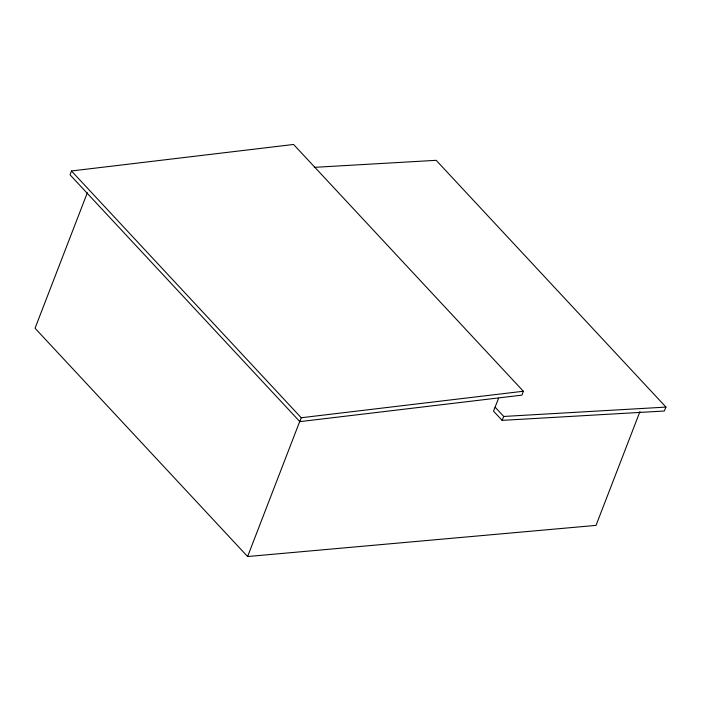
<?xml version="1.0" encoding="UTF-8"?>
<svg xmlns="http://www.w3.org/2000/svg" width="701" height="701" viewBox="0 0 701 701"><rect width="100%" height="100%" fill="white"/><g stroke="black" fill="none" stroke-linecap="round" stroke-linejoin="round"><path stroke-width="1.05" d="M71.467 170.965L70.074 174.856L299.844 421.634L521.956 395.136L523.349 391.246L293.579 144.467L71.467 170.965L301.237 417.743L523.349 391.246M299.844 421.634L301.237 417.743M87.318 192.784L35.05 328.243L247.611 556.533L596.034 525.382L639.934 411.618M247.611 556.533L299.879 421.082M314.25 167.355L436.18 160.319L665.95 407.097L664.329 411.014L502.118 420.372L493.504 411.128L498.613 398.177M502.118 420.372L503.739 416.455L665.95 407.097M495.134 407.211L503.739 416.455"/></g></svg>
